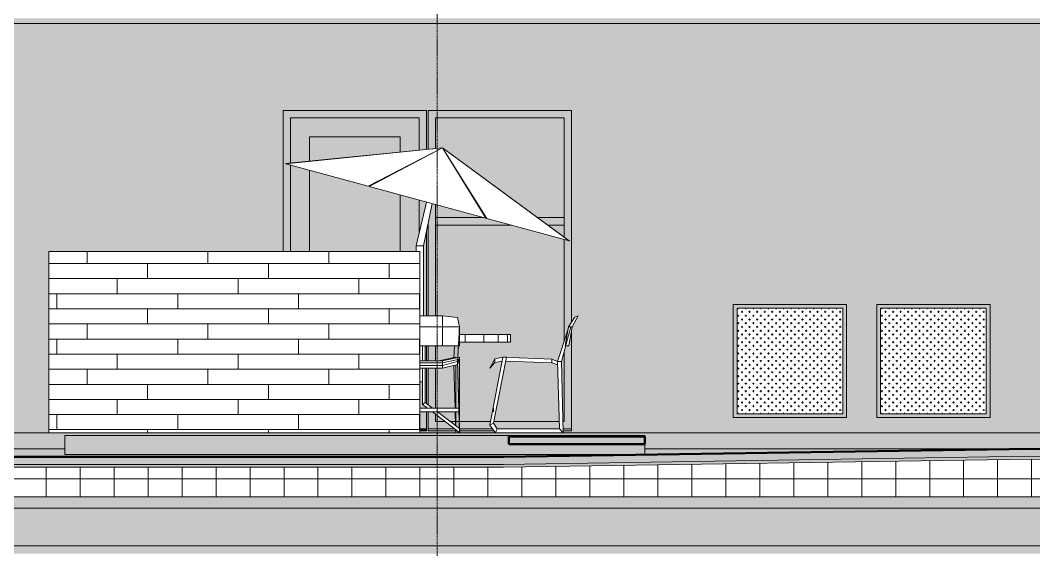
# Model space of a CAD drawing. Header units: inches. Extents: x 1814 to 6957, y -360 to 681.
# Drawn here: x 5809.2 to 6077.6, y -31 to 109.2 of the extents above; entities that cross this region are included whole.
import ezdxf

# ---------------------------------------------------------------- set-up
doc = ezdxf.new("R2010")
doc.units = ezdxf.units.IN
doc.header["$MEASUREMENT"] = 0
doc.linetypes.add('Aligning Line 1_8_', pattern=[0.25, 0.125, -0.125])
doc.linetypes.add('Grid Line 1_2_', pattern=[0.875, 0.5, -0.125, 0.125, -0.125])
for name, color, linetype, lineweight in [('0-7', 50, 'Continuous', 5), ('A-CLNG', 13, 'Continuous', 13), ('A-CLNG-3', 13, 'Continuous', 5), ('A-FLOR', 192, 'Continuous', 13), ('A-FLOR-7', 192, 'Continuous', 5), ('A-FLOR-8', 192, 'Continuous', 50), ('A-FLOR-LEVL-1', 51, 'Grid Line 1_2_', 9), ('A-FLOR-MCUT', 51, 'Continuous', 13), ('A-FLOR-PATT-2', 8, 'Continuous', 9), ('A-FLOR-PATT-3', 251, 'Continuous', 9), ('A-GLAZ', 151, 'Continuous', 13), ('A-GLAZ-1', 251, 'Continuous', 9), ('A-WALL', 113, 'Continuous', 13), ('A-WALL-PATT-2', 251, 'Continuous', 9), ('G-ANNO-SYMB', 111, 'Aligning Line 1_8_', 9), ('G-ANNO-SYMB-2', 147, 'Aligning Line 1_8_', 9), ('G-IMPT', 8, 'Continuous', 9), ('L-SITE', 91, 'Continuous', 9), ('S-GRID-1', 1, 'Grid Line 1_2_', 9)]:
    doc.layers.add(name, color=color, linetype=linetype, lineweight=lineweight)
pattern_1 = [(0, (5818.876, 0.8), (0, 4), []), (90, (5818.876, 0.8), (-8, 8), [4, -28]), (90, (5834.876, 4.8), (-8, 8), [4, -28])]

# ---------------------------------------------------------------- blocks, each defined once
blk = doc.blocks.new('CTR - 2nd Phase_rvt-2-SECTION _ CENTER LOOKING EAST')
at = {"layer": 'A-FLOR-LEVL-1'}
for p, q in [((-4168.71, 0), (-1814.21, 0)), ((-4168.71, -30), (-1814.21, -30))]:
    blk.add_line(p, q, dxfattribs=at)
blk = doc.blocks.new('CTR - 1st Phase - Common Walls_rvt-2-SECTION _ CENTER LOOKING EAST')
at = {"layer": 'A-FLOR-LEVL-1'}
for p, q in [((-4168.71, 0), (-1814.21, 0)), ((-4168.71, -30), (-1814.21, -30))]:
    blk.add_line(p, q, dxfattribs=at)
at = {"layer": 'G-ANNO-SYMB-2'}
blk.add_line((-1910.94, 0), (-4072.05, 0), dxfattribs=at)
blk = doc.blocks.new('CTR - 1st Phase -Stairs _ Elevators_rvt-2-SECTION _ CENTER LOOKING EAST')
at = {"layer": 'A-FLOR-LEVL-1'}
for p, q in [((-4168.71, 0), (-1814.21, 0)), ((-4168.71, -30), (-1814.21, -30))]:
    blk.add_line(p, q, dxfattribs=at)
blk = doc.blocks.new('Outdoor Table01 - 02ZUTB01_dwg-V61-SECTION _ CENTER LOOKING EAST')
at = {"layer": 'G-IMPT'}
for p, q in [((-2825.92, 75.5), (-2867.5, 71.29)), ((-2825.92, 75.5), (-2867.5, 71.29)), ((-2825.92, 75.5), (-2867.39, 71.26)), ((-2825.92, 75.5), (-2845.56, 65.31)), ((-2845.31, 65.24), (-2825.92, 75.5)), ((-2825.92, 75.5), (-2814.43, 56.82)), ((-2825.92, 75.5), (-2792.24, 50.77)), ((-2825.92, 75.5), (-2792.24, 50.77)), ((-2825.92, 75.5), (-2814.18, 56.75)), ((-2825.92, 75.5), (-2792.35, 50.8)), ((-2867.39, 71.26), (-2845.56, 65.31)), ((-2845.31, 65.24), (-2814.43, 56.82)), ((-2832.92, 49.5), (-2830.14, 61.1)), ((-2830.92, 49.5), (-2828.68, 60.7)), ((-2814.18, 56.75), (-2792.35, 50.8)), ((-2832.92, 48), (-2832.92, 49.5)), ((-2832.92, 49.5), (-2830.92, 49.5)), ((-2830.92, 31), (-2830.92, 49.5)), ((-2831.92, 31), (-2825.92, 31)), ((-2825.92, 31), (-2821.92, 30.5)), ((-2825.92, 31), (-2825.92, 28)), ((-2821.42, 28), (-2821.92, 30.5)), ((-2790.94, 30.5), (-2792.55, 28)), ((-2789.94, 31), (-2791.55, 28)), ((-2790.94, 30.5), (-2789.94, 31)), ((-2831.92, 28), (-2825.92, 28)), ((-2825.92, 28), (-2821.42, 28)), ((-2825.92, 28), (-2825.92, 23)), ((-2821.42, 28), (-2821.92, 18.83)), ((-2821.42, 28), (-2821.47, 27.21)), ((-2821.42, 28), (-2821.42, 23)), ((-2795.42, 18.83), (-2792.7, 27.15)), ((-2794.42, 18.83), (-2791.92, 28)), ((-2792.55, 28), (-2793.42, 23)), ((-2792.68, 27.21), (-2792.42, 28)), ((-2792.42, 28), (-2792.55, 28)), ((-2792.42, 28), (-2791.92, 28)), ((-2791.55, 28), (-2792.42, 23)), ((-2791.55, 28), (-2791.92, 28)), ((-2819.92, 26), (-2821.42, 26)), ((-2814.95, 26), (-2819.92, 26)), ((-2819.92, 24), (-2819.92, 26)), ((-2811.14, 26), (-2814.95, 26)), ((-2814.95, 24), (-2814.95, 26)), ((-2808.74, 26), (-2811.14, 26)), ((-2811.14, 24), (-2811.14, 26)), ((-2807.92, 26), (-2808.74, 26)), ((-2808.74, 24), (-2808.74, 26)), ((-2807.92, 24), (-2807.92, 26)), ((-2825.92, 23), (-2831.92, 23)), ((-2831.22, 19), (-2831.22, 23)), ((-2830.51, 19), (-2830.51, 23)), ((-2821.42, 23), (-2825.92, 23)), ((-2822.87, 19.9), (-2822.7, 23)), ((-2822.87, 19.9), (-2822.7, 23)), ((-2821.7, 23), (-2821.92, 18.83)), ((-2819.92, 24), (-2821.42, 24)), ((-2814.95, 24), (-2819.92, 24)), ((-2811.14, 24), (-2814.95, 24)), ((-2808.74, 24), (-2811.14, 24)), ((-2807.92, 24), (-2808.74, 24)), ((-2793.36, 23), (-2793.42, 23)), ((-2792.42, 23), (-2793.29, 23)), ((-2825.92, 19), (-2831.92, 19)), ((-2826.92, 19), (-2822.42, 20)), ((-2821.42, 20), (-2825.92, 19)), ((-2821.42, 19.48), (-2825.92, 18.48)), ((-2825.92, 19), (-2825.92, 18.48)), ((-2821.92, 18.83), (-2825.92, 17.83)), ((-2822.42, 19.78), (-2822.42, 20)), ((-2821.42, 19.48), (-2821.92, 18.83)), ((-2821.48, 19.4), (-2821.92, 18.07)), ((-2821.92, 18.83), (-2821.42, 0)), ((-2821.92, 18.83), (-2821.42, 1)), ((-2821.42, 20), (-2821.42, 19.48)), ((-2821.42, 2.5), (-2821.42, 19.48)), ((-2821.42, 6.5), (-2821.42, 19.48)), ((-2809.92, 20), (-2813.42, 2)), ((-2812.84, 18.07), (-2812.05, 19.59)), ((-2812.42, 2.5), (-2808.92, 20)), ((-2812.05, 19.59), (-2809.92, 20)), ((-2812.05, 18.59), (-2812.05, 19.59)), ((-2810.13, 18.96), (-2812.05, 18.59)), ((-2809.92, 20), (-2808.92, 20)), ((-2809.92, 20), (-2796.92, 19.48)), ((-2796.92, 18.48), (-2809.13, 18.97)), ((-2796.92, 19.48), (-2795.42, 18.83)), ((-2796.92, 18.48), (-2796.92, 19.48)), ((-2794.92, 1), (-2795.42, 18.83)), ((-2794.42, 18.83), (-2795.42, 18.83)), ((-2793.92, 0), (-2794.42, 18.83)), ((-2825.92, 18.48), (-2831.92, 18.48)), ((-2825.92, 17.83), (-2831.92, 17.83)), ((-2825.92, 17.07), (-2831.92, 17.07)), ((-2831.22, 7.5), (-2831.22, 17.07)), ((-2830.51, 8), (-2830.51, 17.07)), ((-2825.92, 18.48), (-2825.92, 17.83)), ((-2821.92, 18.07), (-2825.92, 17.07)), ((-2825.92, 17.83), (-2825.92, 17.07)), ((-2822.58, 6.5), (-2822.9, 17.82)), ((-2822.6, 6.5), (-2822.9, 17.82)), ((-2822.58, 6.5), (-2822.9, 17.82)), ((-2822.42, 6.5), (-2822.42, 17.94)), ((-2822.42, 6.5), (-2822.42, 17.94)), ((-2812.05, 18.59), (-2813.34, 17.07)), ((-2813.34, 17.07), (-2812.84, 18.07)), ((-2795.4, 17.98), (-2796.92, 18.48)), ((-2831.92, 13.5), (-2831.22, 13.5)), ((-2831.92, 6.5), (-2821.6, 6.5)), ((-2831.92, 5.5), (-2821.57, 5.5)), ((-2830.51, 8), (-2831.22, 7.5)), ((-2831.22, 7.5), (-2829.9, 6.5)), ((-2830.51, 8), (-2828.54, 6.5)), ((-2828.58, 5.5), (-2821.32, 0)), ((-2827.23, 5.5), (-2821.45, 1.1)), ((-2822.47, 1.88), (-2822.57, 5.5)), ((-2822.45, 1.86), (-2822.55, 5.5)), ((-2822.45, 1.86), (-2822.55, 5.5)), ((-2822.42, 2), (-2822.42, 5.5)), ((-2822.42, 2.5), (-2822.42, 5.5)), ((-2821.58, 6.5), (-2821.42, 6.5)), ((-2821.55, 5.5), (-2821.42, 5.5)), ((-2821.42, 6.5), (-2821.42, 5.5)), ((-2821.42, 2), (-2821.42, 5.5)), ((-2812.42, 5.5), (-2812.42, 6.5)), ((-2822.42, 0), (-2822.45, 0.86)), ((-2822.42, 2.5), (-2822.42, 1.84)), ((-2822.42, 2), (-2822.42, 2.5)), ((-2822.42, 2), (-2822.42, 1.84)), ((-2822.42, 0.84), (-2822.42, 0)), ((-2822.42, 0.84), (-2822.42, 0)), ((-2822.42, 0.84), (-2822.42, 0)), ((-2821.43, 1.08), (-2821.32, 1)), ((-2821.42, 1), (-2821.42, 2.5)), ((-2821.42, 2.5), (-2821.42, 2)), ((-2821.42, 1), (-2821.42, 2)), ((-2821.42, 0), (-2821.42, 1)), ((-2821.32, 1), (-2821.32, 0)), ((-2813.42, 2), (-2812.42, 2.5)), ((-2813.42, 2), (-2811.92, 0)), ((-2812.42, 2.5), (-2811.42, 1)), ((-2811.42, 1), (-2811.92, 0)), ((-2811.42, 1), (-2794.92, 1)), ((-2794.92, 1), (-2793.92, 0)), ((-2811.92, 0), (-2793.92, 0))]:
    blk.add_line(p, q, dxfattribs=at)
blk = doc.blocks.new('Outdoor Table01 - Outdoor Table01-V62-SECTION _ CENTER LOOKING EAST')
blk.add_blockref('Outdoor Table01 - 02ZUTB01_dwg-V61-SECTION _ CENTER LOOKING EAST', (0, 0))
blk = doc.blocks.new('_THE_ WINDOW _ DOOR - Door - 1st Floor-2113385-SECTION _ CENTER LOOKING EAST')
at = {"layer": 'A-GLAZ'}
h = blk.add_hatch(color=256, dxfattribs=at)
h.paths.add_polyline_path([(-2830.11, 1), (-2830.11, 5.5), (-2831.92, 5.5), (-2831.92, 1), (-2831.22, 1)], flags=0)
h.paths.add_polyline_path([(-2831.92, 6.5), (-2830.11, 6.5), (-2830.11, 6.66), (-2831.22, 7.5), (-2831.22, 13.5), (-2831.92, 13.5), (-2831.92, 7)], flags=0)
h.paths.add_polyline_path([(-2830.11, 7.7), (-2830.11, 17.07), (-2830.51, 17.07), (-2830.51, 8), (-2830.28, 7.82)], flags=0)
h.paths.add_polyline_path([(-2830.51, 19), (-2830.11, 19), (-2830.11, 23), (-2830.51, 23), (-2830.51, 22.69)], flags=0)
h.paths.add_polyline_path([(-2830.92, 31), (-2830.11, 31), (-2830.11, 53.56), (-2830.92, 49.5), (-2830.92, 34.15)], flags=0)
h.paths.add_polyline_path([(-2866.14, 48), (-2866.14, 70.92), (-2867.39, 71.26), (-2866.14, 71.39), (-2866.14, 83.37), (-2832.11, 83.37), (-2832.11, 74.87), (-2830.11, 75.07), (-2830.11, 85.37), (-2868.14, 85.37), (-2868.14, 48), (-2867, 48)], flags=0)
h.paths.add_polyline_path([(-2832.11, 52.89), (-2830.14, 61.1), (-2832.11, 61.64), (-2832.11, 56.82)], flags=0)
h.paths.add_polyline_path([(-2832.11, 72.22), (-2830.11, 73.33), (-2832.11, 72.29)], flags=0)
h = blk.add_hatch(color=256, dxfattribs=at)
h.paths.add_polyline_path([(-2866.14, 48), (-2861.14, 48), (-2861.14, 69.56), (-2866.14, 70.92), (-2866.14, 54.63)], flags=0)
h.paths.add_polyline_path([(-2834.46, 48), (-2832.92, 48), (-2832.92, 49.5), (-2832.11, 52.89), (-2832.11, 61.64), (-2837.11, 63), (-2837.11, 48)], flags=0)
h.paths.add_polyline_path([(-2837.11, 69.58), (-2832.11, 72.22), (-2832.11, 72.29), (-2837.11, 69.69)], flags=0)
h.paths.add_polyline_path([(-2866.14, 71.39), (-2861.14, 71.9), (-2861.14, 78.37), (-2837.11, 78.37), (-2837.11, 74.36), (-2832.11, 74.87), (-2832.11, 83.37), (-2866.14, 83.37), (-2866.14, 75.5)], flags=0)
h = blk.add_hatch(color=256, dxfattribs=at)
h.paths.add_polyline_path([(-2861.14, 48), (-2837.11, 48), (-2837.11, 63), (-2845.31, 65.24), (-2837.11, 69.58), (-2837.11, 69.69), (-2845.56, 65.31), (-2861.14, 69.56), (-2861.14, 57.22)], flags=0)
h.paths.add_polyline_path([(-2861.14, 71.9), (-2837.11, 74.36), (-2837.11, 78.37), (-2861.14, 78.37), (-2861.14, 75.5)], flags=0)
blk.add_hatch(color=256, dxfattribs=at).paths.add_polyline_path([(-2831.92, 0.5), (-2830.11, 0.5), (-2830.11, 1), (-2831.92, 1)], flags=0)
for p, q in [((-2830.11, 85.37), (-2868.14, 85.37)), ((-2868.14, 85.37), (-2868.14, 48)), ((-2866.14, 71.39), (-2866.14, 83.37)), ((-2866.14, 83.37), (-2832.11, 83.37)), ((-2832.11, 83.37), (-2832.11, 74.87)), ((-2830.11, 75.07), (-2830.11, 85.37)), ((-2861.14, 71.9), (-2861.14, 78.37)), ((-2861.14, 78.37), (-2837.11, 78.37)), ((-2837.11, 78.37), (-2837.11, 74.36)), ((-2866.14, 48), (-2866.14, 70.92)), ((-2832.11, 72.29), (-2832.11, 72.22)), ((-2861.14, 48), (-2861.14, 69.56)), ((-2837.11, 69.69), (-2837.11, 69.58)), ((-2837.11, 63), (-2837.11, 48)), ((-2832.11, 61.64), (-2832.11, 52.89)), ((-2830.11, 31), (-2830.11, 53.56)), ((-2830.11, 19), (-2830.11, 23)), ((-2830.11, 7.7), (-2830.11, 17.07)), ((-2830.11, 6.5), (-2830.11, 6.66)), ((-2830.11, 1), (-2830.11, 5.5)), ((-2831.92, 1), (-2830.11, 1)), ((-2831.92, 0.5), (-2830.11, 0.5)), ((-2830.11, 0.5), (-2830.11, 1))]:
    blk.add_line(p, q, dxfattribs=at)
blk = doc.blocks.new('_THE_ WINDOW _ DOOR - Window - 1st Floor-2113384-SECTION _ CENTER LOOKING EAST')
at = {"layer": 'A-GLAZ'}
h = blk.add_hatch(color=256, dxfattribs=at)
h.paths.add_polyline_path([(-2791.71, 1), (-2791.71, 27.1), (-2792.42, 23), (-2793.29, 23), (-2793.71, 21.44), (-2793.71, 3), (-2794, 2.98), (-2793.92, 1), (-2793.71, 1)], flags=0)
h.paths.add_polyline_path([(-2795.42, 1), (-2794.92, 1), (-2794.98, 3), (-2812.32, 3), (-2812.42, 2.5), (-2811.42, 1), (-2805.78, 1)], flags=0)
h.paths.add_polyline_path([(-2813.42, 1), (-2812.67, 1), (-2813.42, 2), (-2813.23, 3), (-2821.48, 3), (-2821.42, 1.08), (-2821.32, 1), (-2817.19, 1)], flags=0)
h.paths.add_polyline_path([(-2822.66, 1), (-2822.66, 1.02), (-2825.28, 3), (-2827.74, 3), (-2827.74, 4.86), (-2828.58, 5.5), (-2829.74, 5.5), (-2829.74, 1), (-2822.92, 1)], flags=0)
h.paths.add_polyline_path([(-2821.45, 1.1), (-2821.5, 3), (-2822.48, 3), (-2822.42, 1.84), (-2821.89, 1.44)], flags=0)
h.paths.add_polyline_path([(-2822.47, 1.88), (-2822.5, 3), (-2823.94, 3), (-2822.66, 2.02)], flags=0)
h.paths.add_polyline_path([(-2827.74, 6.5), (-2827.74, 17.07), (-2829.74, 17.07), (-2829.74, 7.41), (-2828.54, 6.5)], flags=0)
h.paths.add_polyline_path([(-2827.74, 19), (-2827.74, 23), (-2829.74, 23), (-2829.74, 19), (-2829.3, 19)], flags=0)
h.paths.add_polyline_path([(-2793.71, 24.06), (-2792.7, 27.15), (-2792.55, 28), (-2791.71, 29.3), (-2791.71, 85.37), (-2829.74, 85.37), (-2829.74, 75.11), (-2827.74, 75.31), (-2827.74, 83.37), (-2793.71, 83.37), (-2793.71, 51.8), (-2792.35, 50.8), (-2793.71, 51.17), (-2793.71, 24.07)], flags=0)
h.paths.add_polyline_path([(-2829.01, 31), (-2827.74, 31), (-2827.74, 60.45), (-2828.68, 60.7), (-2829.74, 55.44), (-2829.74, 31)], flags=0)
h = blk.add_hatch(color=256, dxfattribs=at)
h.paths.add_polyline_path([(-2823.94, 3), (-2822.5, 3), (-2822.57, 5.5), (-2827.23, 5.5), (-2826.1, 4.64)], flags=0)
h.paths.add_polyline_path([(-2821.48, 3), (-2813.23, 3), (-2810.13, 18.96), (-2812.05, 18.59), (-2813.34, 17.07), (-2812.05, 19.59), (-2809.92, 20), (-2808.92, 19.96), (-2796.92, 19.48), (-2795.42, 18.83), (-2793.71, 24.07), (-2793.71, 51.17), (-2807.77, 55), (-2827.74, 55), (-2827.74, 31), (-2825.92, 31), (-2821.92, 30.5), (-2821.42, 28), (-2821.42, 26), (-2807.92, 26), (-2807.92, 24), (-2821.42, 24), (-2821.42, 23), (-2827.74, 23), (-2827.74, 19), (-2826.92, 19), (-2822.42, 20), (-2822.42, 19.78), (-2821.42, 20), (-2821.42, 19.48), (-2821.48, 19.4), (-2821.9, 18.07), (-2821.58, 6.5), (-2821.42, 6.5), (-2821.42, 5.5), (-2821.55, 5.5)], flags=0)
h.paths.add_polyline_path([(-2825.28, 3), (-2827.74, 4.86), (-2827.74, 3)], flags=0)
h.paths.add_polyline_path([(-2805.78, 3), (-2794.98, 3), (-2795.42, 17.99), (-2796.92, 18.48), (-2809.13, 18.97), (-2812.32, 3), (-2808.92, 3)], flags=0)
h.paths.add_polyline_path([(-2821.5, 3), (-2821.57, 5.5), (-2822.55, 5.5), (-2822.48, 3), (-2821.92, 3)], flags=0)
h.paths.add_polyline_path([(-2793.71, 3), (-2793.71, 21.44), (-2794.42, 18.83), (-2794, 3), (-2793.92, 3)], flags=0)
h.paths.add_polyline_path([(-2827.74, 6.5), (-2822.6, 6.5), (-2822.92, 17.82), (-2825.92, 17.07), (-2827.74, 17.07), (-2827.74, 7.5)], flags=0)
h.paths.add_polyline_path([(-2822.58, 6.5), (-2821.6, 6.5), (-2821.92, 18.07), (-2822.9, 17.82), (-2822.61, 7.5)], flags=0)
h.paths.add_polyline_path([(-2793.71, 51.8), (-2793.71, 55), (-2798.06, 55)], flags=0)
h.paths.add_polyline_path([(-2825.92, 57), (-2815.1, 57), (-2827.74, 60.45), (-2827.74, 57)], flags=0)
h.paths.add_polyline_path([(-2793.71, 57), (-2793.71, 83.37), (-2827.74, 83.37), (-2827.74, 75.31), (-2825.92, 75.5), (-2800.78, 57)], flags=0)
h.paths.add_polyline_path([(-2814.43, 57), (-2814.34, 57), (-2825.31, 74.5), (-2814.55, 57)], flags=0)
h = blk.add_hatch(color=256, dxfattribs=at)
h.paths.add_polyline_path([(-2813.08, 55), (-2807.77, 55), (-2814.18, 56.75)], flags=0)
h.paths.add_polyline_path([(-2813.08, 55), (-2814.34, 57), (-2814.55, 57), (-2814.43, 56.82), (-2815.1, 57), (-2827.74, 57), (-2827.74, 55), (-2814.43, 55)], flags=0)
h.paths.add_polyline_path([(-2798.06, 55), (-2793.71, 55), (-2793.71, 57), (-2800.78, 57), (-2800.54, 56.82)], flags=0)
h = blk.add_hatch(color=256, dxfattribs=at)
h.paths.add_polyline_path([(-2820.66, 0.5), (-2812.3, 0.5), (-2812.67, 1), (-2821.32, 1), (-2821.32, 0.5)], flags=0)
h.paths.add_polyline_path([(-2793.92, 0.5), (-2791.71, 0.5), (-2791.71, 1), (-2793.95, 1), (-2793.94, 0.5)], flags=0)
h.paths.add_polyline_path([(-2829.74, 0.5), (-2822.44, 0.5), (-2822.45, 0.86), (-2822.66, 1), (-2829.74, 1)], flags=0)
h.paths.add_polyline_path([(-2822.42, 0.5), (-2821.98, 0.5), (-2822.42, 0.79)], flags=0)
for p, q in [((-2829.74, 85.37), (-2829.74, 75.11)), ((-2791.71, 85.37), (-2829.74, 85.37)), ((-2827.74, 83.37), (-2793.71, 83.37)), ((-2827.74, 75.31), (-2827.74, 83.37)), ((-2793.71, 83.37), (-2793.71, 51.8)), ((-2791.71, 29.3), (-2791.71, 85.37)), ((-2827.74, 31), (-2827.74, 60.45)), ((-2815.1, 57), (-2827.74, 57)), ((-2827.74, 57), (-2827.74, 55)), ((-2814.34, 57), (-2814.55, 57)), ((-2793.71, 57), (-2800.78, 57)), ((-2793.71, 55), (-2793.71, 57)), ((-2829.74, 55.44), (-2829.74, 31)), ((-2827.74, 55), (-2807.77, 55)), ((-2798.06, 55), (-2793.71, 55)), ((-2793.71, 51.17), (-2793.71, 24.06)), ((-2791.71, 1), (-2791.71, 27.1)), ((-2829.74, 23), (-2829.74, 19)), ((-2827.74, 19), (-2827.74, 23)), ((-2793.71, 21.44), (-2793.71, 3)), ((-2829.74, 17.07), (-2829.74, 7.41)), ((-2827.74, 6.5), (-2827.74, 17.07)), ((-2829.74, 5.5), (-2829.74, 1)), ((-2827.74, 3), (-2827.74, 4.86)), ((-2825.28, 3), (-2827.74, 3)), ((-2822.5, 3), (-2823.94, 3)), ((-2821.5, 3), (-2822.48, 3)), ((-2813.23, 3), (-2821.48, 3)), ((-2794.98, 3), (-2812.32, 3)), ((-2793.71, 3), (-2794, 3)), ((-2829.74, 1), (-2822.66, 1)), ((-2829.74, 1), (-2829.74, 0.5)), ((-2829.74, 0.5), (-2822.44, 0.5)), ((-2822.42, 0.5), (-2821.98, 0.5)), ((-2821.32, 1), (-2812.67, 1)), ((-2821.32, 0.5), (-2812.3, 0.5)), ((-2793.95, 1), (-2791.71, 1)), ((-2793.94, 0.5), (-2791.71, 0.5)), ((-2791.71, 0.5), (-2791.71, 1))]:
    blk.add_line(p, q, dxfattribs=at)
blk = doc.blocks.new('089100 - Louvers - Magic-Pak - 089100 - Louvers - Magic-Pak-2121265-SECTION _ CENTER LOOKING EAST')
at = {"layer": 'A-GLAZ'}
h = blk.add_hatch(color=256, dxfattribs=at)
h.paths.add_polyline_path([(-2719.91, 4), (-2718.91, 4), (-2718.91, 34), (-2748.91, 34), (-2748.91, 4), (-2721.36, 4)], flags=0)
h.paths.add_polyline_path([(-2736.68, 5), (-2747.91, 5), (-2747.91, 33), (-2719.91, 33), (-2719.91, 5), (-2724.61, 5)], flags=0)
at = {"layer": 'A-GLAZ-1'}
h = blk.add_hatch(dxfattribs=at)
h.set_pattern_fill('FP_90', color=256, style=0, pattern_type=2)
h.set_pattern_definition([(0, (-2733.911, 0), (1, 1), [0.5, -1.5]), (90, (-2733.661, -0.25), (-1, 1), [0.5, -1.5])])
h.paths.add_polyline_path([(-2719.91, 5), (-2719.91, 33), (-2747.91, 33), (-2747.91, 5), (-2721.36, 5)], flags=0)
at = {"layer": 'A-GLAZ'}
for p, q in [((-2748.91, 34), (-2748.91, 4)), ((-2718.91, 34), (-2748.91, 34)), ((-2747.91, 33), (-2719.91, 33)), ((-2747.91, 5), (-2747.91, 33)), ((-2719.91, 33), (-2719.91, 5)), ((-2718.91, 4), (-2718.91, 34)), ((-2748.91, 4), (-2718.91, 4)), ((-2719.91, 5), (-2747.91, 5))]:
    blk.add_line(p, q, dxfattribs=at)

msp = doc.modelspace()

# ---------------------------------------------------------------- hatches: boundary and pattern name
at = {"layer": 'A-CLNG-3'}
msp.add_hatch(color=256, dxfattribs=at).paths.add_polyline_path([(6093.1, 108.37), (6678.75, 108.37), (6678.75, 109.75), (5346.88, 109.75), (5346.88, 108.37), (6025.57, 108.37)], flags=0)
at = {"layer": 'A-FLOR'}
h = msp.add_hatch(color=256, dxfattribs=at)
h.paths.add_polyline_path([(6524.16, -3), (6531.4, -3), (6531.4, -1), (6495.4, -1), (6495.4, -3), (6498.31, -3)], flags=0)
h.paths.add_polyline_path([(5938.6, -3), (5974.6, -3), (5974.6, -1), (5938.6, -1), (5938.6, -2.43)], flags=0)
h.paths.add_polyline_path([(6226.6, -3), (6262.6, -3), (6262.6, -1), (6226.6, -1), (6226.6, -2.48)], flags=0)
at = {"layer": 'A-FLOR-7'}
msp.add_hatch(color=256, dxfattribs=at).paths.add_polyline_path([(5890.5, -5.75), (5974.6, -5.75), (5974.6, -3), (5938.6, -3), (5938.6, -1), (5974.6, -1), (5974.6, -0.75), (5821, -0.75), (5821, -5.75), (5856.73, -5.75)], flags=0)
at = {"layer": 'A-FLOR-PATT-2'}
h = msp.add_hatch(dxfattribs=at)
h.set_pattern_fill('FP_71', color=256, style=0, pattern_type=2)
h.set_pattern_definition([(0, (7058.028, 68.768), (24, 24), [24, -24]), (0, (7058.028, 77.768), (24, 24), [24, -24]), (0, (7058.028, 86.768), (24, 24), [24, -24]), (90, (7061.028, 89.768), (-24, 24), [24, -24]), (90, (7070.028, 89.768), (-24, 24), [24, -24]), (90, (7079.028, 89.768), (-24, 24), [24, -24])])
h.paths.add_polyline_path([(6228.17, -8.42), (6456.57, -8.42), (6650.26, -6.25), (6805.7, -6.25), (6805.7, -4.25), (6645.29, -4.28), (6456.55, -6.42), (6194.4, -6.41), (6076.22, -4.26), (5937.16, -6.42), (5601.87, -6.42), (5346.63, -4.28), (5346.63, -6.26), (5601.91, -8.42), (5937.16, -8.42), (6076.88, -6.25), (6194.91, -8.42), (6222.6, -8.42)], flags=0)
h = msp.add_hatch(dxfattribs=at)
h.set_pattern_fill('FP_54', color=256, style=0, pattern_type=2)
h.set_pattern_definition([(0, (7058.028, 68.768), (0, 4.798), []), (315, (7058.028, 68.768), (4.7984266, 0), [6.786, -6.786]), (45, (7058.028, 68.768), (4.7984266, 0), [6.786, -6.786])])
h.paths.add_polyline_path([(6228.17, -9.17), (6456.57, -9.17), (6650.26, -7), (6805.7, -7), (6805.7, -6.25), (6645.29, -6.28), (6456.55, -8.42), (6192.59, -8.37), (6076.22, -6.26), (5937.16, -8.42), (5601.9, -8.42), (5345.56, -6.26), (5345.56, -7), (5602.39, -9.17), (5937.16, -9.17), (6076.88, -7), (6194.91, -9.17), (6222.6, -9.17)], flags=0)
h = msp.add_hatch(dxfattribs=at)
h.set_pattern_fill('FP_77', color=256, style=0, pattern_type=2)
h.set_pattern_definition([(0, (7058.028, 68.768), (0, 9), []), (90, (7058.028, 68.768), (-9, 6e-16), [])])
h.paths.add_polyline_path([(6430.77, -17), (6813.6, -17), (6813.6, -16), (6805.7, -15.99), (6805.7, -7), (6646.6, -7.01), (6456.55, -9.17), (6192.76, -9.13), (6076.22, -7.01), (5937.16, -9.17), (5937.16, -9.17), (5601.91, -9.17), (5345.56, -7), (5345.56, -17), (6404.86, -17)], flags=0)
h = msp.add_hatch(dxfattribs=at)
h.set_pattern_fill('FP_53', color=256, style=0, pattern_type=2)
h.set_pattern_definition([(0, (7058.028, 68.768), (15.36, 3.84), [1.267, -10.253, 1.267, -10.253, -61.44]), (0, (7058.028, 68.768), (15.36, 3.84), [-23.04, 1.267, -21.773, 1.267, -10.253, -26.88]), (0, (7058.028, 68.768), (15.36, 3.84), [-57.6, 1.267, -6.413, 1.267, -17.933]), (120, (7063.788, 70.688), (-11.0055376, 11.38215), [1.267, -10.253, 1.267, -10.253, -61.44]), (120, (7063.788, 70.688), (-11.0055376, 11.38215), [-23.04, 1.267, -21.773, 1.267, -10.253, -26.88]), (120, (7063.788, 70.688), (-11.0055376, 11.38215), [-57.6, 1.267, -6.413, 1.267, -17.933]), (240, (7065.708, 78.368), (-4.3544624, -15.22215), [1.267, -10.253, 1.267, -10.253, -61.44]), (240, (7065.708, 78.368), (-4.3544624, -15.22215), [-23.04, 1.267, -21.773, 1.267, -10.253, -26.88]), (240, (7065.708, 78.368), (-4.3544624, -15.22215), [-57.6, 1.267, -6.413, 1.267, -17.933])])
h.paths.add_polyline_path([(6324.23, -20), (6807.6, -20), (6803.98, -17), (5339.06, -17), (5339.06, -20), (6295.7, -20)], flags=0)
h = msp.add_hatch(dxfattribs=at)
h.set_pattern_fill('FP_74', color=256, style=0, pattern_type=2)
h.set_pattern_definition([(50, (7058.028, 68.768), (27.5427, -2.40992), [2.88, -31.68]), (355, (7058.028, 68.768), (-5.32784, 28.88427), [2.304, -25.344]), (100.451, (7060.324, 68.567), (22.2153, 26.47393), [2.448, -26.924]), (46.184, (7058.028, 76.448), (40.9819, -6.3564), [4.32, -47.52]), (96.636, (7061.443, 75.918), (35.89075, 37.4062), [3.671, -40.386]), (351.184, (7058.03, 76.45), (35.891, 37.4062), [3.456, -38.016]), (21, (7061.868, 74.528), (22.92104, -15.46073), [2.88, -31.68]), (326, (7061.868, 74.528), (9.34353, 27.84574), [2.304, -25.344]), (71.451, (7063.778, 73.24), (32.26477, 12.38442), [2.448, -26.924]), (37.5, (7058.028, 68.768), (0.466855, 12.782707), [1.267, -23.77, 1.267, -24.461, -25.44]), (37.5, (7058.028, 68.768), (0.466855, 12.782707), [-50.765, 1.267, -24.173]), (7.5, (7058.028, 68.768), (10.10159, 15.14509), [1.267, -13.402, 1.267, -23.194, -9.696]), (7.5, (7058.028, 68.768), (10.10159, 15.14509), [-39.13, 1.267, -8.429]), (327.5, (7049.465, 68.768), (20.49916, -0.86578), [1.267, -8.333, 1.267, -28.685, -39.744]), (327.5, (7049.465, 68.768), (20.49916, -0.86578), [-39.552, 1.267, -38.477]), (317.5, (7045.625, 68.768), (22.39478, 3.84429), [1.267, -11.213, 1.267, -18.624, -28.224]), (317.5, (7045.625, 68.768), (22.39478, 3.84429), [-32.371, 1.267, -26.957])])
h.paths.add_polyline_path([(6641.1, -32), (6807.6, -32), (6807.6, -20), (5339.06, -20), (5339.06, -32), (6633.38, -32)], flags=0)
at = {"layer": 'A-FLOR-PATT-3'}
h = msp.add_hatch(dxfattribs=at)
h.set_pattern_fill('FP_78', color=256, style=0, pattern_type=2)
h.set_pattern_definition([(0, (7058.027964, -6.393), (15.36, 0.067), [1.267, -10.253, 1.267, -10.253, -61.44]), (0, (7058.027964, -6.393), (15.36, 0.067), [-23.04, 1.267, -21.773, 1.267, -10.253, -26.88]), (0, (7058.027964, -6.393), (15.36, 0.067), [-57.6, 1.267, -6.413, 1.267, -17.933]), (178.268, (7063.78796, -6.36), (-11.006021375, 0.19874228), [0.634, -5.129, 0.634, -5.129, -30.734]), (178.268, (7063.78796, -6.36), (-11.006021375, 0.19874228), [-11.525, 0.634, -10.891, 0.634, -5.129, -13.446]), (178.268, (7063.78796, -6.36), (-11.006021375, 0.19874228), [-28.813, 0.634, -3.208, 0.634, -8.97]), (181.732, (7065.70796, -6.226), (-4.354957531, -0.26574782), [0.634, -5.129, 0.634, -5.129, -30.734]), (181.732, (7065.70796, -6.226), (-4.354957531, -0.26574782), [-11.525, 0.634, -10.891, 0.634, -5.129, -13.446]), (181.732, (7065.70796, -6.226), (-4.354957531, -0.26574782), [-28.813, 0.634, -3.208, 0.634, -8.97])])
h.paths.add_polyline_path([(5727.4, -6.42), (5937.16, -6.42), (6075.19, -4.28), (5974.6, -4.28), (5974.6, -5.75), (5821, -5.75), (5821, -4.28), (5727.4, -4.25), (5727.4, -5.75), (5523.06, -5.75), (5601.91, -6.42), (5706.16, -6.42)], flags=0)
h.paths.add_polyline_path([(5346.75, -4.26), (5346.75, -4.25), (5346.63, -4.26)], flags=0)
at = {"layer": 'A-WALL-PATT-2'}
h = msp.add_hatch(dxfattribs=at)
h.set_pattern_fill('FP_81', color=256, style=0, pattern_type=2)
h.set_pattern_definition([(0, (5342.314, 0.8), (0, 4), []), (90, (5342.314, 0.8), (-8, 8), [4, -28]), (90, (5358.314, 4.8), (-8, 8), [4, -28])])
h.paths.add_polyline_path([(6377.8, -4.28), (6377.8, -0.75), (6531.4, -0.75), (6531.4, -4.28), (6649.1, -4.25), (6649.1, 108.37), (5346.88, 108.37), (5346.88, 108.75), (5346.63, 108.75), (5346.63, 71.62), (5347.1, 71.62), (5347.1, 101.37), (5798.85, 101.37), (5798.85, 0), (5797.31, -0.02), (5797.31, -4.28), (5821, -4.25), (5821, -0.75), (5974.6, -0.75), (5974.6, -4.28), (6109, -4.25), (6109, -0.75), (6262.6, -0.75), (6262.6, -4.28), (6363.24, -4.28)], flags=0)
h.paths.add_polyline_path([(5904.64, 0), (5816.75, 0), (5816.75, 48), (5878.79, 48), (5878.79, 85.37), (5916.81, 85.37), (5916.81, 75.07), (5917.19, 75.11), (5917.19, 85.37), (5955.21, 85.37), (5955.21, 29.3), (5955.99, 30.5), (5956.99, 31), (5955.37, 28), (5955.21, 27.1), (5955.21, 0.5), (5952.99, 0.5), (5953, 0), (5935, 0), (5934.63, 0.5), (5925.61, 0.5), (5925.61, 0), (5925.5, 0.08), (5925.5, 0.08), (5924.95, 0.5), (5924.5, 0.5), (5924.49, 0.5), (5917.19, 0.5), (5917.19, 5.5), (5916.81, 5.5), (5916.81, 0.5), (5915, 0.5), (5915, 0), (5905, 0)], flags=0)
h.paths.add_polyline_path([(6429.46, 0), (6373.55, 0), (6373.55, 48), (6397.19, 48), (6397.19, 85.37), (6435.21, 85.37), (6435.21, 74.5), (6435.59, 74.54), (6435.59, 85.37), (6473.61, 85.37), (6473.61, 54.42), (6478.53, 50.8), (6473.61, 52.14), (6473.61, 19.49), (6473.96, 19.48), (6475.46, 18.83), (6478.18, 27.15), (6478.33, 28), (6479.94, 30.5), (6480.94, 31), (6479.33, 28), (6478.46, 23), (6477.6, 23), (6476.46, 18.83), (6476.96, 0), (6429.96, 0)], flags=0)
h.paths.add_polyline_path([(6105.96, 0), (6104.75, 0), (6104.75, 48), (6109.19, 48), (6109.19, 85.37), (6147.21, 85.37), (6147.21, 48), (6147.59, 48), (6147.59, 85.37), (6185.61, 85.37), (6185.61, 48), (6203, 48), (6203, 0), (6109, 0)], flags=0)
h.paths.add_polyline_path([(6606.01, 0.5), (6569.99, 0.5), (6569.99, 85.37), (6608.01, 85.37), (6608.01, 0.5)], flags=0)
h.paths.add_polyline_path([(6339.21, 0.5), (6301.19, 0.5), (6301.19, 85.37), (6339.21, 85.37), (6339.21, 1)], flags=0)
h.paths.add_polyline_path([(6475.46, 1), (6475.96, 1), (6475.46, 17.99), (6473.96, 18.48), (6473.61, 18.48), (6473.61, 1), (6474.18, 1)], flags=0)
h.paths.add_polyline_path([(6059.33, 4), (6036.01, 4), (6036.01, 34), (6066.01, 34), (6066.01, 4)], flags=0)
h.paths.add_polyline_path([(6028.01, 4), (5998.01, 4), (5998.01, 34), (6028.01, 34), (6028.01, 5.69)], flags=0)
h.paths.add_polyline_path([(5917.03, 6.5), (5916.81, 6.66), (5916.84, 6.5)], flags=0)
h.paths.add_polyline_path([(5917.19, 7.41), (5917.19, 17.07), (5916.81, 17.07), (5916.84, 7.67), (5917.07, 7.5)], flags=0)
h.paths.add_polyline_path([(5916.81, 19), (5917.19, 19), (5917.19, 23), (5916.81, 23), (5916.81, 22.69)], flags=0)
h.paths.add_polyline_path([(5916.81, 31), (5917.19, 31), (5917.19, 55.44), (5916.81, 53.56), (5916.81, 34.15)], flags=0)
h.paths.add_polyline_path([(6435.21, 48), (6435.59, 48), (6435.59, 62.51), (6435.21, 62.61), (6435.21, 56.82)], flags=0)
h.paths.add_polyline_path([(6435.21, 70.34), (6435.59, 70.54), (6435.59, 70.64), (6435.21, 70.44)], flags=0)
h = msp.add_hatch(dxfattribs=at)
h.set_pattern_fill('FP_95', color=256, style=0, pattern_type=2)
h.set_pattern_definition(pattern_1)
h.paths.add_polyline_path([(5816.75, 0), (5821, 0), (5821, 48), (5816.75, 48), (5816.75, 0.11)], flags=0)
h = msp.add_hatch(dxfattribs=at)
h.set_pattern_fill('FP_95', color=256, style=0, pattern_type=2)
h.set_pattern_definition(pattern_1)
h.paths.add_polyline_path([(5822.96, 0), (5915, 0), (5915, 48), (5821, 48), (5821, 0)], flags=0)

# ---------------------------------------------------------------- linework, layer by layer
at = {"layer": 'A-CLNG'}
msp.add_line((6678.75, 108.37), (5346.88, 108.37), dxfattribs=at)
at = {"layer": 'A-FLOR'}
for p, q in [((5821, -5.75), (5821, -0.75)), ((5821, -0.75), (5974.6, -0.75)), ((5974.6, -0.75), (5974.6, -1)), ((5974.6, -3), (5974.6, -5.75)), ((5974.6, -5.75), (5821, -5.75))]:
    msp.add_line(p, q, dxfattribs=at)
at = {"layer": 'A-FLOR-8'}
for p, q in [((5974.6, -1), (5938.6, -1)), ((5938.6, -1), (5938.6, -3)), ((5974.6, -3), (5974.6, -1)), ((6076.88, -4.25), (5937.16, -6.42)), ((5938.6, -3), (5974.6, -3)), ((6194.91, -6.42), (6076.88, -4.25)), ((5937.16, -6.42), (5601.87, -6.42))]:
    msp.add_line(p, q, dxfattribs=at)
at = {"layer": 'A-FLOR-LEVL-1'}
for p, q in [((4578.96, 0), (6931.97, 0)), ((4578.96, -30), (6931.97, -30))]:
    msp.add_line(p, q, dxfattribs=at)
at = {"layer": 'A-FLOR-MCUT'}
for p, q in [((6076.87, -6.25), (5937.16, -8.42)), ((6076.87, -7), (5937.16, -9.17)), ((6194.91, -8.42), (6076.87, -6.25)), ((6194.9, -9.17), (6076.87, -7)), ((5937.16, -8.42), (5601.9, -8.42)), ((5937.16, -9.17), (5601.91, -9.17)), ((6803.98, -17), (5345.56, -17)), ((6807.6, -20), (5339.06, -20))]:
    msp.add_line(p, q, dxfattribs=at)
at = {"layer": 'A-WALL'}
for p, q in [((5816.75, 0), (5816.75, 48)), ((5915, 48), (5816.75, 48)), ((5915, 0), (5915, 48)), ((5998.01, 4), (5998.01, 34)), ((5998.01, 34), (6028.01, 34)), ((6028.01, 34), (6028.01, 4)), ((6036.01, 4), (6036.01, 34)), ((6036.01, 34), (6066.01, 34)), ((6066.01, 34), (6066.01, 4)), ((6028.01, 4), (5998.01, 4)), ((6066.01, 4), (6036.01, 4)), ((5916.81, 0.5), (5915, 0.5)), ((5916.81, 1), (5916.81, 0.5)), ((5917.19, 0.5), (5917.19, 1)), ((5924.49, 0.5), (5917.19, 0.5)), ((5924.95, 0.5), (5924.5, 0.5)), ((5934.63, 0.5), (5925.61, 0.5)), ((5955.21, 0.5), (5952.99, 0.5)), ((5955.21, 1), (5955.21, 0.5)), ((5816.75, 0), (5915, 0)), ((5797.31, -4.28), (5821, -4.28)), ((5974.6, -4.28), (6075.19, -4.28))]:
    msp.add_line(p, q, dxfattribs=at)
at = {"layer": 'G-ANNO-SYMB'}
msp.add_line((6835.98, 0), (4674.88, 0), dxfattribs=at)
at = {"layer": 'S-GRID-1'}
msp.add_line((5919.6, -159.84), (5919.6, 470.5), dxfattribs=at)

# ---------------------------------------------------------------- block references
at = {"layer": '0-7'}
for name in ['CTR - 2nd Phase_rvt-2-SECTION _ CENTER LOOKING EAST', 'CTR - 1st Phase - Common Walls_rvt-2-SECTION _ CENTER LOOKING EAST', 'CTR - 1st Phase -Stairs _ Elevators_rvt-2-SECTION _ CENTER LOOKING EAST']:
    msp.add_blockref(name, (8746.92, 0), dxfattribs=at)
at = {"layer": 'A-GLAZ'}
for name, p in [('_THE_ WINDOW _ DOOR - Door - 1st Floor-2113385-SECTION _ CENTER LOOKING EAST', (8746.92, 0)), ('_THE_ WINDOW _ DOOR - Window - 1st Floor-2113384-SECTION _ CENTER LOOKING EAST', (8746.92, 0)), ('089100 - Louvers - Magic-Pak - 089100 - Louvers - Magic-Pak-2121265-SECTION _ CENTER LOOKING EAST', (8746.92, 0)), ('089100 - Louvers - Magic-Pak - 089100 - Louvers - Magic-Pak-2121265-SECTION _ CENTER LOOKING EAST', (8784.92, 0))]:
    msp.add_blockref(name, p, dxfattribs=at)
at = {"layer": 'L-SITE'}
msp.add_blockref('Outdoor Table01 - Outdoor Table01-V62-SECTION _ CENTER LOOKING EAST', (8746.92, 0), dxfattribs=at)

doc.saveas('drawing.dxf')
